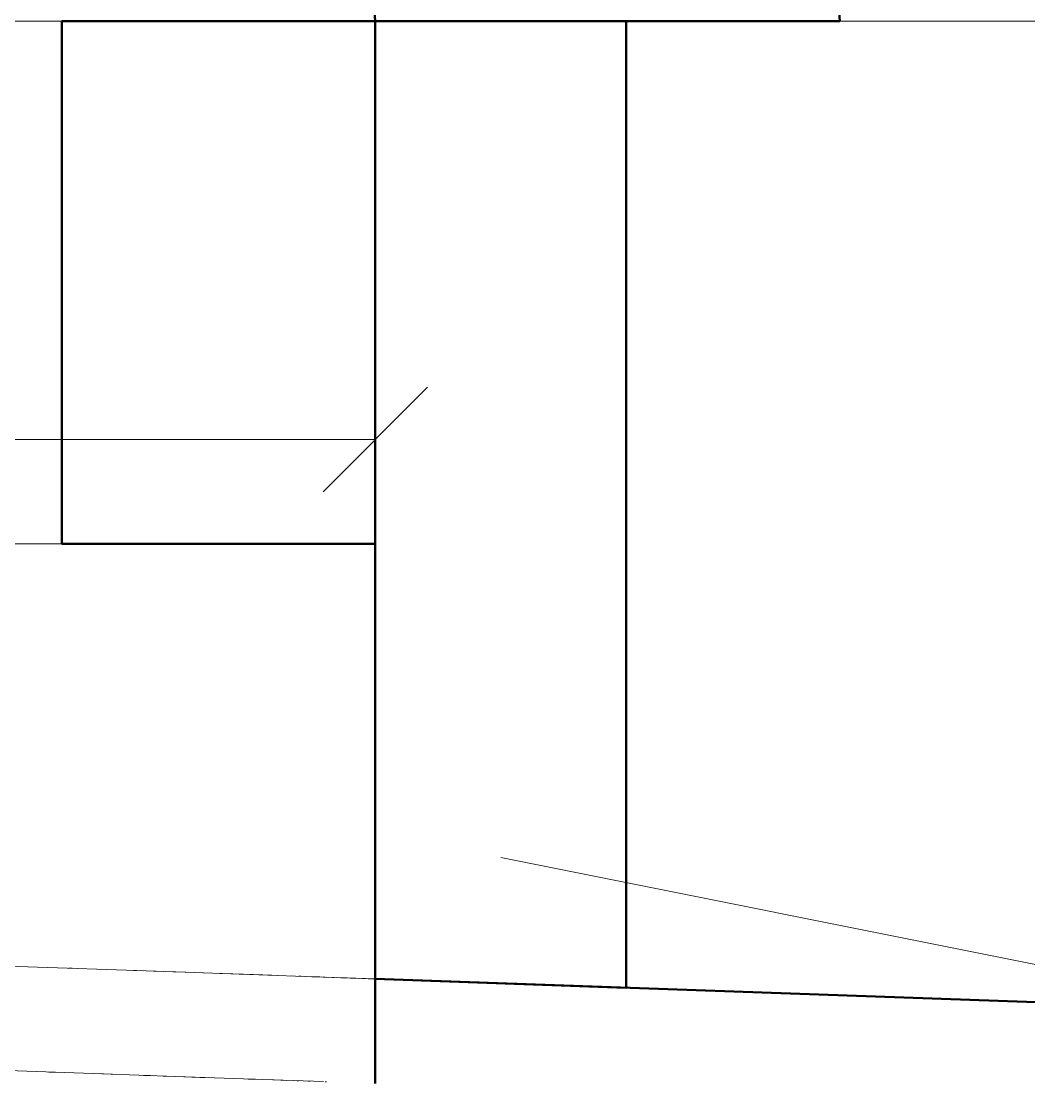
# Model space of a CAD drawing. Header units: metres. Extents: x 10 to 831, y 10 to 584.
# Drawn here: x 295.22 to 314.51, y 279.71 to 300 of the extents above; entities that cross this region are included whole.
import ezdxf

# ---------------------------------------------------------------- set-up
doc = ezdxf.new("R2010")
doc.units = ezdxf.units.M
for name, color, linetype, lineweight in [('CUT', 7, 'Continuous', 50), ('DIM', 1, 'Continuous', 13), ('TXT', 7, 'Continuous', 18), ('VIS', 8, 'Continuous', 13)]:
    doc.layers.add(name, color=color, linetype=linetype, lineweight=lineweight)

msp = doc.modelspace()

# ---------------------------------------------------------------- linework, layer by layer
at = {"layer": 'CUT'}
for p, q in [((310.888, 300), (310.5208, 305.6212)), ((301.6656, 305.2508), (302, 300)), ((296, 290), (296, 300)), ((296, 300), (302, 300)), ((302, 281.68), (302, 300)), ((302, 300), (306.8, 300)), ((302, 300), (302, 290)), ((302, 300), (310.888, 300)), ((306.8, 300), (306.8, 281.512)), ((302, 290), (296, 290)), ((306.8, 281.512), (302, 281.68)), ((302, 279.68), (302, 281.68)), ((302, 281.68), (350, 280))]:
    msp.add_line(p, q, dxfattribs=at)
at = {"layer": 'DIM'}
for p, q in [((302, 300), (302, 290.5)), ((308, 300), (320, 300)), ((301, 291), (303, 293)), ((78, 292), (302, 292))]:
    msp.add_line(p, q, dxfattribs=at)
at = {"layer": 'TXT'}
msp.add_line((304.4, 284), (334.4, 278), dxfattribs=at)
at = {"layer": 'VIS'}
for p, q in [((310.888, 300), (310.5208, 305.6212)), ((301.6656, 305.2508), (302, 300)), ((298.1836, 300), (293.4744, 300)), ((293.4744, 300), (298.1836, 300)), ((295.0932, 300), (296, 300)), ((296, 300), (302, 300)), ((296, 290), (296, 300)), ((298.1836, 300), (298.1248, 300)), ((301.042, 300), (298.1836, 300)), ((298.1836, 300), (301.042, 300)), ((301.042, 300), (301.0088, 300)), ((302, 300), (301.042, 300)), ((301.042, 300), (302, 300)), ((302, 300), (301.9932, 300)), ((302, 281.68), (302, 300)), ((302, 300), (306.8, 300)), ((302, 300), (302, 290)), ((302, 300), (310.888, 300)), ((302.2052, 300), (306.2068, 300)), ((306.274, 300), (306.8, 300)), ((306.8, 300), (306.8, 281.512)), ((306.9632, 300), (310.888, 300)), ((296, 290), (295.0932, 290)), ((302, 290), (296, 290)), ((296.0908, 290), (298.1836, 290)), ((298.1836, 290), (301.042, 290)), ((301.042, 290), (302, 290)), ((293.4744, 281.9784), (298.1836, 281.8136)), ((296.2, 281.8828), (296.128, 281.8856)), ((297.566, 281.8352), (297.3712, 281.842)), ((297.94, 281.822), (297.7568, 281.8284)), ((298.184, 281.8136), (298.1232, 281.8156)), ((298.1836, 281.8136), (301.002, 281.7148)), ((298.1836, 281.8136), (298.3768, 281.8068)), ((298.86, 281.79), (298.698, 281.7956)), ((299.076, 281.7824), (299.022, 281.7844)), ((299.476, 281.7684), (299.076, 281.7824)), ((299.076, 281.7824), (299.5528, 281.7656)), ((299.848, 281.7552), (299.476, 281.7684)), ((300.02, 281.7492), (299.848, 281.7552)), ((300.426, 281.7352), (300.3872, 281.7364)), ((300.5748, 281.73), (300.5396, 281.7312)), ((300.788, 281.7224), (300.6816, 281.726)), ((300.914, 281.718), (300.788, 281.7224)), ((300.788, 281.7224), (300.9396, 281.7172)), ((301.04, 281.7136), (301.0084, 281.7148)), ((301.04, 281.7136), (301.1908, 281.7084)), ((301.0684, 281.7128), (302, 281.68)), ((301.2112, 281.7076), (301.1824, 281.7088)), ((301.46, 281.6988), (301.34, 281.7032)), ((301.624, 281.6932), (301.5216, 281.6968)), ((301.692, 281.6908), (301.624, 281.6932)), ((301.624, 281.6932), (301.7708, 281.688)), ((301.76, 281.6884), (301.7428, 281.6888)), ((301.76, 281.6884), (302.196, 281.6732)), ((301.864, 281.6848), (301.7992, 281.6872)), ((301.864, 281.6848), (302.008, 281.6796)), ((301.988, 281.6804), (301.986, 281.6804)), ((302, 281.68), (301.998, 281.68)), ((306.8, 281.512), (302, 281.68)), ((302, 279.68), (302, 281.68)), ((350, 280), (302, 281.68)), ((302.0024, 281.68), (302.4576, 281.664)), ((302.0304, 281.6788), (302.2204, 281.6724)), ((302.096, 281.6768), (302.2932, 281.6696)), ((302.1336, 281.6752), (302.3336, 281.6684)), ((302.1624, 281.6744), (305.8188, 281.5464)), ((302.1728, 281.674), (302.3332, 281.6684)), ((302.2256, 281.672), (302.3684, 281.6672)), ((302.2316, 281.672), (302.43, 281.6648)), ((302.3032, 281.6692), (302.2384, 281.6716)), ((302.2452, 281.6716), (302.6968, 281.6556)), ((302.3452, 281.668), (302.8056, 281.652)), ((302.44, 281.6644), (302.8724, 281.6496)), ((302.5272, 281.6616), (302.7064, 281.6552)), ((302.5524, 281.6608), (302.7492, 281.6536)), ((302.5716, 281.66), (303.0484, 281.6432)), ((302.82, 281.6512), (302.6264, 281.658)), ((302.7324, 281.6544), (302.9252, 281.6476)), ((302.7968, 281.652), (303.2256, 281.6372)), ((302.7972, 281.652), (302.944, 281.6468)), ((303.0556, 281.6432), (302.82, 281.6512)), ((302.9156, 281.648), (303.0788, 281.6424)), ((302.9224, 281.6476), (303.068, 281.6428)), ((302.934, 281.6472), (303.134, 281.6404)), ((302.9956, 281.6452), (303.1948, 281.638)), ((303.0568, 281.6432), (303.2564, 281.636)), ((303.0576, 281.6428), (303.2404, 281.6364)), ((303.082, 281.642), (303.2536, 281.636)), ((303.098, 281.6416), (303.298, 281.6344)), ((303.1488, 281.6396), (303.2996, 281.6344)), ((303.1596, 281.6396), (304.1584, 281.6044)), ((303.244, 281.6364), (303.7816, 281.6176)), ((303.2752, 281.6352), (303.4756, 281.6284)), ((303.3044, 281.6344), (303.7368, 281.6192)), ((303.318, 281.634), (304.308, 281.5992)), ((303.526, 281.6264), (303.33, 281.6336)), ((303.384, 281.6316), (303.5828, 281.6248)), ((303.5032, 281.6272), (304.0816, 281.6072)), ((303.55, 281.6256), (303.74, 281.6192)), ((303.5728, 281.6248), (304.0328, 281.6088)), ((303.654, 281.622), (303.7968, 281.6172)), ((303.7132, 281.62), (303.9136, 281.6132)), ((303.7944, 281.6172), (303.94, 281.612)), ((303.824, 281.616), (304.2792, 281.6004)), ((303.8428, 281.6156), (304.3192, 281.5988)), ((303.9968, 281.61), (303.9576, 281.6116)), ((303.9704, 281.6112), (304.1172, 281.606)), ((304.0524, 281.608), (304.2032, 281.6028)), ((304.0692, 281.6076), (304.2664, 281.6008)), ((304.1116, 281.606), (304.2828, 281.6)), ((304.1528, 281.6048), (304.3352, 281.5984)), ((304.1784, 281.6036), (304.3768, 281.5968)), ((304.2144, 281.6024), (304.4128, 281.5956)), ((304.2208, 281.6024), (304.3836, 281.5964)), ((304.236, 281.6016), (304.436, 281.5948)), ((304.3192, 281.5988), (304.4984, 281.5924)), ((304.4184, 281.5952), (304.5788, 281.5896)), ((304.4568, 281.594), (304.6008, 281.5888)), ((304.5052, 281.5924), (304.7052, 281.5852)), ((304.5456, 281.5908), (304.5064, 281.5924)), ((304.5108, 281.592), (304.6536, 281.5872)), ((304.5572, 281.5904), (304.704, 281.5852)), ((304.6552, 281.5872), (305.1068, 281.5712)), ((304.6596, 281.5868), (305.238, 281.5668)), ((304.6664, 281.5868), (304.8116, 281.5816)), ((304.8772, 281.5792), (305.0772, 281.5724)), ((304.968, 281.576), (306.2804, 281.53)), ((304.9884, 281.5752), (305.1876, 281.5684)), ((305.0076, 281.5748), (305.206, 281.5676)), ((305.036, 281.5736), (305.2152, 281.5676)), ((305.1732, 281.5688), (305.0556, 281.5732)), ((305.0824, 281.572), (305.5108, 281.5572)), ((305.1136, 281.5712), (305.908, 281.5432)), ((305.1436, 281.57), (305.2904, 281.5648)), ((305.248, 281.5664), (305.4304, 281.56)), ((305.3148, 281.564), (305.5148, 281.5568)), ((305.3212, 281.5636), (305.4652, 281.5588)), ((305.7224, 281.5496), (305.526, 281.5564)), ((305.5384, 281.556), (305.6836, 281.5512)), ((305.6452, 281.5524), (306.4044, 281.526)), ((305.6968, 281.5508), (305.8932, 281.5436)), ((305.7304, 281.5496), (305.8772, 281.5444)), ((305.8272, 281.546), (305.9988, 281.54)), ((305.8532, 281.5452), (305.84, 281.5456)), ((305.8552, 281.5452), (306.0552, 281.538)), ((305.9392, 281.542), (306.082, 281.5372)), ((305.9584, 281.5416), (305.9452, 281.542)), ((306.0112, 281.5396), (305.998, 281.54)), ((306.0636, 281.5376), (306.0504, 281.5384)), ((306.1164, 281.536), (306.1032, 281.5364)), ((306.1112, 281.536), (306.2904, 281.53)), ((306.1688, 281.534), (306.1556, 281.5344)), ((306.1628, 281.5344), (306.3628, 281.5272)), ((306.1856, 281.5336), (306.6176, 281.5184)), ((306.2216, 281.5324), (306.2084, 281.5328)), ((306.274, 281.5304), (306.2608, 281.5308)), ((306.3268, 281.5284), (306.3136, 281.5292)), ((306.3172, 281.5288), (306.4636, 281.5236)), ((306.3412, 281.528), (306.5152, 281.522)), ((306.3432, 281.528), (306.5256, 281.5216)), ((306.6684, 281.5168), (306.366, 281.5272)), ((306.4104, 281.5256), (306.5556, 281.5204)), ((306.4856, 281.5228), (307.0796, 281.5024)), ((306.5828, 281.5196), (306.782, 281.5128)), ((306.7028, 281.5156), (307.1792, 281.4988)), ((306.8, 281.512), (306.708, 281.5152)), ((306.8, 281.512), (308.4356, 281.4548)), ((306.828, 281.5112), (307.0076, 281.5048)), ((306.8568, 281.51), (307.028, 281.504)), ((306.8636, 281.5096), (307.0528, 281.5032)), ((306.916, 281.508), (307.116, 281.5008)), ((306.9248, 281.5076), (307.0936, 281.5016)), ((306.9484, 281.5068), (307.1016, 281.5016)), ((306.9584, 281.5064), (307.1572, 281.4996)), ((306.972, 281.506), (307.57, 281.4852)), ((306.9724, 281.506), (307.1652, 281.4992)), ((306.9936, 281.5052), (307.1888, 281.4984)), ((307.0352, 281.5036), (307.2352, 281.4968)), ((307.0496, 281.5032), (307.482, 281.488)), ((307.0528, 281.5032), (328.1996, 280.7632)), ((307.0548, 281.5032), (307.2544, 281.496)), ((307.064, 281.5028), (307.5584, 281.4856)), ((307.0652, 281.5028), (307.5172, 281.4868)), ((307.0852, 281.502), (307.6848, 281.4812)), ((307.1816, 281.4988), (307.3804, 281.4916)), ((307.2264, 281.4972), (307.4236, 281.49)), ((307.2264, 281.4972), (307.418, 281.4904)), ((307.282, 281.4952), (307.4276, 281.49)), ((307.322, 281.4936), (307.4948, 281.4876)), ((307.366, 281.492), (307.5656, 281.4852)), ((307.3676, 281.492), (307.796, 281.4772)), ((307.3856, 281.4916), (307.56, 281.4852)), ((307.4484, 281.4892), (307.6484, 281.4824)), ((307.4668, 281.4888), (308.226, 281.462)), ((307.7232, 281.4796), (308.324, 281.4588)), ((307.7292, 281.4796), (307.9192, 281.4728)), ((307.7528, 281.4788), (307.9512, 281.4716)), ((307.7776, 281.4776), (308.3752, 281.4568)), ((307.8032, 281.4768), (307.9856, 281.4704)), ((307.8304, 281.476), (308.006, 281.4696)), ((307.886, 281.474), (308.0576, 281.468)), ((307.9036, 281.4732), (308.0828, 281.4672)), ((307.9372, 281.4724), (308.1056, 281.4664)), ((307.9528, 281.4716), (308.552, 281.4508)), ((307.9688, 281.4712), (308.1196, 281.466)), ((307.9736, 281.4708), (308.4504, 281.4544)), ((307.9772, 281.4708), (308.176, 281.464)), ((308.0004, 281.47), (308.1896, 281.4632)), ((308.0524, 281.468), (308.2172, 281.4624)), ((308.1288, 281.4656), (308.3216, 281.4588)), ((308.154, 281.4644), (308.2996, 281.4596)), ((308.1644, 281.4644), (308.364, 281.4572)), ((308.1712, 281.464), (308.3684, 281.4572)), ((308.1756, 281.464), (308.3292, 281.4584)), ((308.1772, 281.4636), (308.3764, 281.4568)), ((308.1788, 281.4636), (308.372, 281.4568)), ((308.202, 281.4628), (308.346, 281.458)), ((308.2244, 281.462), (308.3672, 281.4572)), ((308.2312, 281.462), (308.4312, 281.4548)), ((308.2616, 281.4608), (308.4472, 281.4544)), ((308.3132, 281.4592), (308.5132, 281.452)), ((308.3704, 281.4572), (308.5168, 281.452)), ((308.4024, 281.456), (308.6012, 281.4488)), ((308.4924, 281.4528), (309.052, 281.4332)), ((308.502, 281.4524), (308.702, 281.4456)), ((308.5172, 281.452), (308.7176, 281.4448)), ((308.5724, 281.45), (308.744, 281.444)), ((308.612, 281.4484), (309.612, 281.4136)), ((308.6188, 281.4484), (308.8188, 281.4412)), ((308.6204, 281.4484), (308.7996, 281.442)), ((308.7116, 281.4452), (309.206, 281.4276)), ((308.788, 281.4424), (308.9512, 281.4368)), ((308.8408, 281.4404), (309.0372, 281.4336)), ((308.8728, 281.4396), (309.0232, 281.434)), ((308.8984, 281.4384), (309.0808, 281.432)), ((308.92, 281.438), (309.086, 281.432)), ((308.9492, 281.4368), (309.118, 281.4308)), ((308.954, 281.4368), (309.154, 281.4296)), ((308.9568, 281.4364), (309.1036, 281.4312)), ((308.9636, 281.4364), (309.1636, 281.4292)), ((309.0172, 281.4344), (309.2172, 281.4276)), ((309.026, 281.434), (309.1712, 281.4288)), ((309.0524, 281.4332), (309.2256, 281.4272)), ((309.0664, 281.4328), (309.2104, 281.4276)), ((309.0816, 281.432), (309.2244, 281.4272)), ((309.0928, 281.4316), (309.2928, 281.4248)), ((309.1124, 281.4312), (309.3124, 281.424)), ((309.1372, 281.4304), (309.3264, 281.4236)), ((309.236, 281.4268), (309.4116, 281.4204)), ((309.2448, 281.4264), (309.7216, 281.4096)), ((309.2572, 281.426), (309.8512, 281.4052)), ((309.2852, 281.4252), (309.478, 281.4184)), ((309.2884, 281.4248), (310.0472, 281.3984)), ((309.3028, 281.4244), (309.5028, 281.4176)), ((309.3372, 281.4232), (309.8748, 281.4044)), ((309.3624, 281.4224), (309.562, 281.4152)), ((309.4032, 281.4208), (309.8636, 281.4048)), ((309.43, 281.42), (309.6276, 281.4132)), ((309.4308, 281.42), (309.6308, 281.4128)), ((309.4476, 281.4192), (309.6476, 281.4124)), ((309.4752, 281.4184), (309.626, 281.4132)), ((309.496, 281.4176), (310.7892, 281.3724)), ((309.5436, 281.416), (309.69, 281.4108)), ((309.5508, 281.4156), (309.7112, 281.41)), ((309.602, 281.414), (309.7732, 281.408)), ((309.6244, 281.4132), (309.7928, 281.4072)), ((309.6528, 281.412), (310.0812, 281.3972)), ((309.7004, 281.4104), (309.8652, 281.4048)), ((309.7256, 281.4096), (309.9188, 281.4028)), ((309.7704, 281.408), (309.9696, 281.4012)), ((309.8344, 281.4056), (310.0344, 281.3988)), ((309.8424, 281.4056), (311.5296, 281.3464)), ((309.8532, 281.4052), (310.0532, 281.398)), ((310.1104, 281.396), (309.91, 281.4032)), ((309.9116, 281.4032), (310.1116, 281.396)), ((309.9308, 281.4024), (310.3628, 281.3872)), ((309.9936, 281.4004), (310.176, 281.394)), ((310.02, 281.3992), (310.2164, 281.3924)), ((310.0908, 281.3968), (310.264, 281.3908)), ((310.1036, 281.3964), (310.3036, 281.3892)), ((310.1104, 281.396), (310.3104, 281.3892)), ((310.1176, 281.396), (310.3032, 281.3892)), ((310.13, 281.3956), (310.2768, 281.3904)), ((310.1388, 281.3952), (310.7388, 281.374)), ((310.1416, 281.3952), (310.3388, 281.388)), ((310.1608, 281.3944), (310.3608, 281.3872)), ((310.274, 281.3904), (310.4632, 281.3836)), ((310.2828, 281.39), (310.8824, 281.3692)), ((310.3788, 281.3868), (310.5296, 281.3816)), ((310.4124, 281.3856), (310.5916, 281.3792)), ((310.4416, 281.3844), (310.6344, 281.3776)), ((310.4792, 281.3832), (310.6244, 281.378)), ((310.5008, 281.3824), (311.4748, 281.3484)), ((310.5096, 281.382), (310.9384, 281.3672)), ((310.5132, 281.382), (310.6736, 281.3764)), ((310.516, 281.382), (310.9924, 281.3652)), ((310.5256, 281.3816), (311.126, 281.3604)), ((310.5328, 281.3812), (310.7316, 281.3744)), ((310.5548, 281.3804), (310.7548, 281.3736)), ((310.5596, 281.3804), (311.1576, 281.3596)), ((310.6184, 281.3784), (310.8184, 281.3712)), ((310.6312, 281.378), (310.8028, 281.372)), ((310.6344, 281.3776), (310.834, 281.3708)), ((310.6364, 281.3776), (310.8052, 281.372)), ((310.6416, 281.3776), (310.8172, 281.3712)), ((310.6636, 281.3768), (310.8616, 281.37)), ((310.6744, 281.3764), (311.6324, 281.3428)), ((310.6892, 281.376), (310.854, 281.37)), ((310.6916, 281.3756), (310.8912, 281.3688)), ((310.7108, 281.3752), (310.9108, 281.368)), ((310.7168, 281.3748), (310.8636, 281.3696)), ((310.7948, 281.372), (311.2272, 281.3572)), ((310.798, 281.372), (312.4336, 281.3148)), ((310.9644, 281.3664), (311.1644, 281.3592)), ((310.9816, 281.3656), (311.4332, 281.35)), ((311.0168, 281.3644), (311.6168, 281.3436)), ((311.0528, 281.3632), (311.2528, 281.356)), ((311.0716, 281.3624), (311.2348, 281.3568)), ((311.1036, 281.3612), (311.6632, 281.3416)), ((311.11, 281.3612), (311.8688, 281.3344)), ((311.3112, 281.354), (311.1112, 281.3612)), ((311.1292, 281.3604), (311.6668, 281.3416)), ((311.1296, 281.3604), (311.3024, 281.3544)), ((311.1864, 281.3584), (311.3852, 281.3516)), ((311.2444, 281.3564), (311.398, 281.3512)), ((311.2724, 281.3556), (311.4656, 281.3488)), ((311.3036, 281.3544), (311.45, 281.3492)), ((311.3112, 281.354), (311.5116, 281.3472)), ((311.3112, 281.354), (311.48, 281.3484)), ((311.3272, 281.3536), (311.5256, 281.3468)), ((311.3484, 281.3528), (311.8428, 281.3356)), ((311.3512, 281.3528), (311.4964, 281.3476)), ((311.3588, 281.3524), (311.5584, 281.3456)), ((311.3644, 281.3524), (311.9624, 281.3312)), ((311.3668, 281.352), (311.5096, 281.3472)), ((311.4104, 281.3508), (311.6, 281.344)), ((311.4304, 281.35), (311.6304, 281.3428)), ((311.51, 281.3472), (311.7096, 281.34)), ((311.598, 281.344), (311.7908, 281.3372)), ((311.718, 281.34), (311.9148, 281.3328)), ((311.7552, 281.3384), (311.9552, 281.3316)), ((311.7872, 281.3376), (312.2636, 281.3208)), ((311.8532, 281.3352), (312.0516, 281.328)), ((311.8852, 281.334), (312.3372, 281.3184)), ((311.89, 281.334), (312.0368, 281.3288)), ((311.908, 281.3332), (312.098, 281.3264)), ((311.9472, 281.332), (312.0912, 281.3268)), ((311.9736, 281.3308), (312.1592, 281.3244)), ((311.9848, 281.3304), (312.1816, 281.3236)), ((312.0292, 281.3288), (312.6228, 281.308)), ((312.0472, 281.3284), (312.2232, 281.322)), ((312.1204, 281.3256), (312.3204, 281.3188)), ((312.1216, 281.3256), (312.32, 281.3188)), ((312.1576, 281.3244), (312.3572, 281.3176)), ((312.1968, 281.3232), (312.3944, 281.316)), ((312.2044, 281.3228), (312.3836, 281.3164)), ((312.2116, 281.3224), (312.8116, 281.3016)), ((312.2232, 281.322), (312.3684, 281.3172)), ((312.2236, 281.322), (312.3664, 281.3172)), ((312.29, 281.32), (312.49, 281.3128)), ((312.5124, 281.312), (312.3124, 281.3192)), ((312.3236, 281.3188), (312.4924, 281.3128)), ((312.3372, 281.3184), (312.502, 281.3124)), ((312.3464, 281.318), (313.3452, 281.2828)), ((312.3472, 281.318), (312.5184, 281.312)), ((312.3568, 281.3176), (312.554, 281.3108)), ((312.472, 281.3136), (312.932, 281.2972)), ((312.486, 281.3128), (312.6864, 281.306)), ((312.5472, 281.3108), (312.7368, 281.3044)), ((312.5488, 281.3108), (312.7312, 281.3044)), ((312.618, 281.3084), (312.818, 281.3012)), ((312.6336, 281.308), (312.8336, 281.3008)), ((312.6464, 281.3072), (312.846, 281.3004)), ((312.652, 281.3072), (312.852, 281.3)), ((312.7544, 281.3036), (312.9472, 281.2968)), ((312.7588, 281.3036), (312.9192, 281.298)), ((312.7892, 281.3024), (312.9396, 281.2972)), ((312.7948, 281.302), (313.2236, 281.2872)), ((312.8116, 281.3016), (313.2436, 281.2864)), ((312.86, 281.3), (313.0332, 281.294)), ((312.9064, 281.2984), (313.1064, 281.2912)), ((312.9212, 281.2976), (313.1004, 281.2916)), ((312.9316, 281.2972), (313.6904, 281.2708)), ((312.956, 281.2964), (313.1556, 281.2896)), ((312.9964, 281.2952), (313.4908, 281.278)), ((313.0432, 281.2936), (313.2416, 281.2864)), ((313.058, 281.2928), (313.8524, 281.2652)), ((313.0952, 281.2916), (313.2404, 281.2864)), ((313.1748, 281.2888), (313.3736, 281.282)), ((313.1904, 281.2884), (314.4836, 281.2432)), ((313.3052, 281.2844), (313.8736, 281.2644)), ((313.3276, 281.2836), (313.928, 281.2624)), ((313.342, 281.2832), (314.2748, 281.2504)), ((313.3552, 281.2824), (313.5184, 281.2768)), ((313.356, 281.2824), (313.556, 281.2756)), ((313.3576, 281.2824), (313.5568, 281.2756)), ((313.3764, 281.282), (313.548, 281.276)), ((313.3828, 281.2816), (313.5804, 281.2748)), ((313.3916, 281.2812), (313.8436, 281.2656)), ((313.4116, 281.2804), (313.6116, 281.2736)), ((313.4164, 281.2804), (313.6164, 281.2736)), ((313.4804, 281.278), (313.68, 281.2712)), ((313.5408, 281.276), (313.738, 281.2692)), ((313.6436, 281.2724), (313.8264, 281.266)), ((313.652, 281.272), (313.7948, 281.2672)), ((313.676, 281.2712), (314.108, 281.2564)), ((313.6884, 281.2708), (313.8852, 281.264)), ((313.7072, 281.2704), (313.9072, 281.2632)), ((313.7212, 281.2696), (313.8816, 281.264)), ((313.7216, 281.2696), (313.922, 281.2628)), ((313.7484, 281.2688), (314.7448, 281.234)), ((313.7656, 281.268), (313.9656, 281.2612)), ((313.83, 281.266), (314.0156, 281.2596)), ((313.8512, 281.2652), (314.0512, 281.2584)), ((313.8888, 281.264), (314.0884, 281.2568)), ((313.8984, 281.2636), (314.0716, 281.2576)), ((313.9108, 281.2632), (314.1036, 281.2564)), ((313.9432, 281.262), (314.09, 281.2568)), ((313.9668, 281.2612), (314.1124, 281.256)), ((313.9852, 281.2604), (314.15, 281.2548)), ((313.9968, 281.26), (314.176, 281.254)), ((314.006, 281.2596), (314.1596, 281.2544)), ((314.0108, 281.2596), (314.1796, 281.2536)), ((314.1072, 281.2564), (314.306, 281.2492)), ((314.154, 281.2548), (314.3536, 281.2476)), ((314.2952, 281.2496), (314.446, 281.2444)), ((314.3072, 281.2492), (314.5068, 281.2424)), ((314.442, 281.2444), (314.6316, 281.238)), ((293.4744, 279.9784), (296.056, 279.888)), ((295.754, 279.8988), (296.056, 279.888)), ((296.056, 279.888), (298.1836, 279.8136)), ((296.056, 279.888), (296.416, 279.8756)), ((296.632, 279.868), (296.972, 279.856)), ((297.566, 279.8352), (297.696, 279.8308)), ((297.696, 279.8308), (297.7568, 279.8284)), ((297.94, 279.822), (298.184, 279.8136)), ((298.1836, 279.8136), (299.848, 279.7552)), ((298.184, 279.8136), (298.644, 279.7976)), ((298.644, 279.7976), (298.914, 279.788)), ((299.5692, 279.7652), (299.7084, 279.7604)), ((299.848, 279.7552), (301.0088, 279.7148)), ((299.848, 279.7552), (300.0628, 279.7476)), ((300.192, 279.7432), (300.3088, 279.7392)), ((300.426, 279.7352), (300.504, 279.7324)), ((300.504, 279.7324), (300.5396, 279.7312)), ((300.7172, 279.7248), (300.7524, 279.7236)), ((301.04, 279.7136), (301.0684, 279.7128))]:
    msp.add_line(p, q, dxfattribs=at)

doc.saveas('drawing.dxf')
